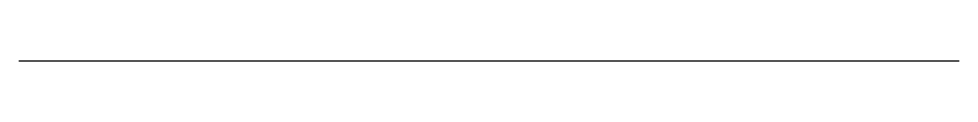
# Model space of a CAD drawing. Header units: millimetres. Extents: x 0 to 5000, y 0 to 0.
import ezdxf

# ---------------------------------------------------------------- set-up
doc = ezdxf.new("R2010")
doc.units = ezdxf.units.MM
doc.layers.get('0').update_dxf_attribs({"linetype": 'CONTINUOUS'})

msp = doc.modelspace()

# ---------------------------------------------------------------- linework, layer by layer
msp.add_line((0, 0), (5000, 0))

doc.saveas('drawing.dxf')
